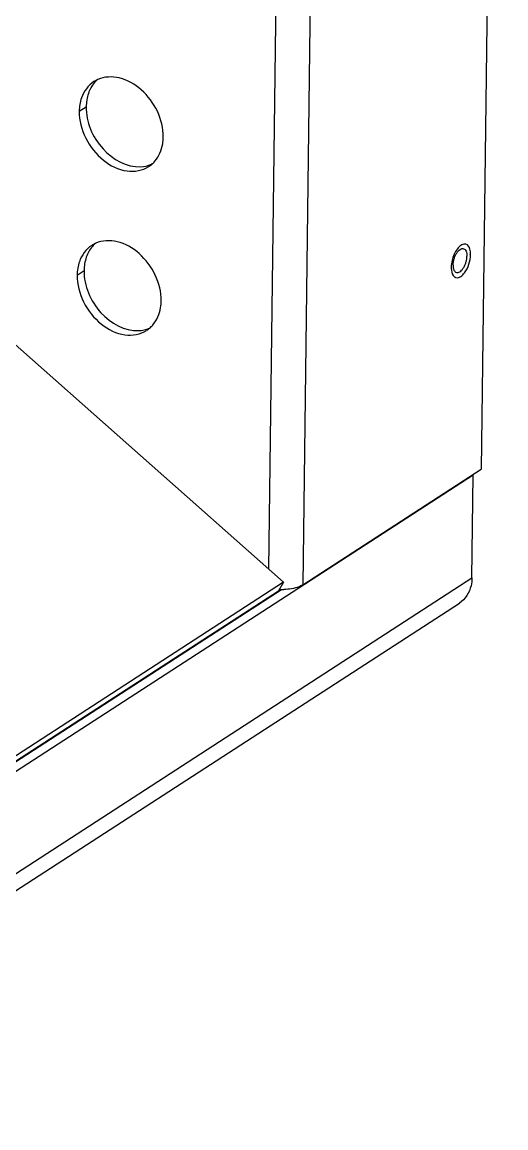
# Model space of a CAD drawing. Header units: millimetres. Extents: x -177 to 18421, y -5017 to 3255.
# Drawn here: x 13119.24 to 13133.83, y 1955.73 to 1989.06 of the extents above; entities that cross this region are included whole.
import ezdxf

# ---------------------------------------------------------------- set-up
doc = ezdxf.new("R2010")
doc.units = ezdxf.units.MM
doc.header["$LTSCALE"] = 46.255
doc.layers.get('0').update_dxf_attribs({"linetype": 'CONTINUOUS'})
doc.layers.add('02___PRT_ALL_AXES', color=7, linetype='CONTINUOUS')

msp = doc.modelspace()

# ---------------------------------------------------------------- linework, layer by layer
at = {"color": 3, "linetype": 'Continuous'}
for p, q in [((13133.832, 2033.943), (13133.084, 1975.581)), ((13128.453, 2030.459), (13127.705, 1972.097)), ((13127.403, 2029.641), (13126.672, 1972.578)), ((13127.126, 1972.175), (13118.414, 1979.892)), ((13127.705, 1972.097), (13133.084, 1975.581)), ((13132.848, 1975.406), (13108.314, 1959.517)), ((13132.808, 1972.309), (13132.848, 1975.406)), ((13108.274, 1956.419), (13132.808, 1972.309)), ((13127.126, 1972.175), (13108.153, 1959.887)), ((13108.013, 1955.73), (13132.434, 1971.547))]:
    msp.add_line(p, q, dxfattribs=at)
at = {"color": 7, "linetype": 'Continuous'}
for p, q in [((13132.848, 1975.406), (13132.825, 1975.413)), ((13107.794, 1959.499), (13126.976, 1971.922)), ((13108.002, 1959.612), (13127.068, 1971.96)), ((13127.126, 1972.175), (13126.976, 1971.922))]:
    msp.add_line(p, q, dxfattribs=at)
at = {"color": 3, "linetype": 'Continuous'}
for centre, radius, start, end in [((13127.612, 1973.229), 1.396, 244.273, 245.4741), ((13127.098, 1973.634), 1.677, 267.7439, 268.9716), ((13127.099, 1973.662), 1.705, 268.9723, 271.2278)]:
    msp.add_arc(centre, radius, start, end, dxfattribs=at)
for points, knots in [([(13132.808, 1972.309), (13132.807, 1972.229), (13132.779, 1971.942), (13132.61, 1971.661), (13132.434, 1971.547)], [0, 0, 0, 0, 0.274998, 1, 1, 1, 1]), ([(13127.705, 1972.097), (13127.67, 1972.075), (13127.492, 1971.989), (13127.291, 1971.961), (13127.135, 1971.958)], [0, 0, 0, 0, 0.208854, 1, 1, 1, 1])]:
    msp.add_open_spline(points, degree=3, knots=knots, dxfattribs=at)
at = {"layer": '02___PRT_ALL_AXES', "color": 7, "linetype": 'Continuous'}
for p, q in [((13120.966, 1986.374), (13121.175, 1986.509)), ((13132.767, 1982.055), (13132.741, 1982.062)), ((13120.903, 1981.435), (13121.112, 1981.57))]:
    msp.add_line(p, q, dxfattribs=at)
at = {"layer": '02___PRT_ALL_AXES', "color": 3, "linetype": 'Continuous'}
for centre, radius, start, end in [((13121.871, 1986.547), 0.858, 115.4309, 122.9155), ((13121.873, 1986.544), 0.862, 113.6931, 115.4253), ((13122.593, 1985.432), 0.864, 302.9311, 310.38), ((13122.58, 1985.446), 0.883, 310.4048, 319.2399), ((13121.808, 1981.609), 0.858, 115.4309, 122.9155), ((13121.81, 1981.606), 0.862, 113.6931, 115.4253), ((13132.59, 1982.243), 0.131, 73.0987, 85.1409), ((13133.223, 1981.638), 1.041, 155.7666, 167.0445), ((13132.361, 1981.489), 0.131, 241.5127, 253.0364), ((13122.517, 1980.508), 0.883, 310.4048, 319.2399), ((13122.53, 1980.494), 0.864, 302.9311, 310.38)]:
    msp.add_arc(centre, radius, start, end, dxfattribs=at)
at = {"layer": '02___PRT_ALL_AXES', "color": 7, "linetype": 'Continuous'}
for centre in [(13122.096, 1986.663), (13122.033, 1981.725)]:
    msp.add_arc(centre, 0.883, 130.4048, 139.2399, dxfattribs=at)
at = {"layer": '02___PRT_ALL_AXES', "color": 3, "linetype": 'Continuous'}
for points in [[(13121.405, 1987.268), (13121.233, 1987.156), (13121.101, 1986.972), (13121.034, 1986.778)], [(13121.034, 1986.778), (13120.989, 1986.649), (13120.968, 1986.51), (13120.966, 1986.374)], [(13121.342, 1982.329), (13121.17, 1982.218), (13121.037, 1982.033), (13120.971, 1981.84)], [(13132.469, 1982.328), (13132.431, 1982.301), (13132.398, 1982.266), (13132.369, 1982.229)], [(13132.602, 1982.373), (13132.555, 1982.377), (13132.507, 1982.355), (13132.469, 1982.328)], [(13132.748, 1982.221), (13132.73, 1982.281), (13132.689, 1982.349), (13132.628, 1982.368)], [(13132.369, 1982.229), (13132.331, 1982.178), (13132.299, 1982.123), (13132.273, 1982.065)], [(13132.767, 1982.055), (13132.768, 1982.11), (13132.763, 1982.167), (13132.748, 1982.221)], [(13120.971, 1981.84), (13120.926, 1981.711), (13120.905, 1981.572), (13120.903, 1981.435)], [(13132.208, 1981.871), (13132.193, 1981.807), (13132.184, 1981.742), (13132.184, 1981.676)], [(13132.323, 1981.363), (13132.37, 1981.349), (13132.427, 1981.367), (13132.469, 1981.394)]]:
    msp.add_open_spline(points, degree=3, dxfattribs=at)
at = {"layer": '02___PRT_ALL_AXES', "color": 7, "linetype": 'Continuous'}
for points in [[(13121.427, 1987.24), (13121.345, 1987.145), (13121.283, 1987.031), (13121.242, 1986.913)], [(13121.242, 1986.913), (13121.198, 1986.784), (13121.177, 1986.645), (13121.175, 1986.509)], [(13122.817, 1984.701), (13122.931, 1984.706), (13123.045, 1984.731), (13123.149, 1984.777)], [(13121.364, 1982.302), (13121.282, 1982.207), (13121.22, 1982.093), (13121.179, 1981.975)], [(13121.179, 1981.975), (13121.135, 1981.846), (13121.113, 1981.707), (13121.112, 1981.57)], [(13122.754, 1979.763), (13122.867, 1979.768), (13122.982, 1979.793), (13123.086, 1979.839)]]:
    msp.add_open_spline(points, degree=3, dxfattribs=at)
at = {"layer": '02___PRT_ALL_AXES', "color": 3, "linetype": 'Continuous'}
for points, knots in [([(13123.501, 1985.601), (13123.508, 1986.123), (13123.107, 1986.924), (13122.232, 1987.433), (13121.725, 1987.42), (13121.527, 1987.333)], [0, 0, 0, 0, 0.527821, 0.781704, 1, 1, 1, 1]), ([(13120.966, 1986.374), (13120.963, 1986.097), (13121.113, 1985.529), (13121.637, 1984.87), (13122.351, 1984.502), (13122.876, 1984.586), (13123.062, 1984.707)], [0, 0, 0, 0, 0.26432, 0.538702, 0.787242, 1, 1, 1, 1]), ([(13123.249, 1984.87), (13123.373, 1985.014), (13123.479, 1985.272), (13123.5, 1985.531), (13123.501, 1985.601)], [0, 0, 0, 0, 0.731481, 1, 1, 1, 1]), ([(13123.438, 1980.663), (13123.445, 1981.185), (13123.044, 1981.986), (13122.168, 1982.495), (13121.661, 1982.482), (13121.463, 1982.395)], [0, 0, 0, 0, 0.527821, 0.781704, 1, 1, 1, 1]), ([(13132.469, 1981.394), (13132.513, 1981.422), (13132.685, 1981.604), (13132.765, 1981.86), (13132.767, 1982.055)], [0, 0, 0, 0, 0.211066, 1, 1, 1, 1]), ([(13132.184, 1981.676), (13132.183, 1981.645), (13132.188, 1981.545), (13132.221, 1981.434), (13132.275, 1981.389)], [0, 0, 0, 0, 0.305928, 1, 1, 1, 1]), ([(13120.903, 1981.435), (13120.9, 1981.159), (13121.049, 1980.591), (13121.574, 1979.932), (13122.288, 1979.564), (13122.812, 1979.648), (13122.999, 1979.769)], [0, 0, 0, 0, 0.26432, 0.538702, 0.787242, 1, 1, 1, 1]), ([(13132.275, 1981.389), (13132.279, 1981.386), (13132.286, 1981.381), (13132.294, 1981.376), (13132.298, 1981.373)], [0, 0, 0, 0, 0.505493, 1, 1, 1, 1]), ([(13123.186, 1979.932), (13123.31, 1980.076), (13123.416, 1980.333), (13123.437, 1980.593), (13123.438, 1980.663)], [0, 0, 0, 0, 0.731481, 1, 1, 1, 1])]:
    msp.add_open_spline(points, degree=3, knots=knots, dxfattribs=at)
at = {"layer": '02___PRT_ALL_AXES', "color": 7, "linetype": 'Continuous'}
for points, knots in [([(13121.175, 1986.509), (13121.169, 1986.054), (13121.531, 1985.172), (13122.399, 1984.682), (13122.817, 1984.701)], [0, 0, 0, 0, 0.520709, 1, 1, 1, 1]), ([(13132.24, 1981.739), (13132.24, 1981.77), (13132.246, 1981.833), (13132.268, 1981.926), (13132.302, 1982.017), (13132.345, 1982.098), (13132.395, 1982.164), (13132.449, 1982.211), (13132.504, 1982.238), (13132.542, 1982.237), (13132.558, 1982.232)], [0, 0, 0, 0, 0.143609, 0.29513, 0.446822, 0.590923, 0.720647, 0.831382, 0.922482, 1, 1, 1, 1]), ([(13132.558, 1982.232), (13132.574, 1982.228), (13132.605, 1982.207), (13132.636, 1982.155), (13132.654, 1982.087), (13132.657, 1982.036), (13132.657, 1982.009)], [0, 0, 0, 0, 0.190107, 0.412932, 0.683301, 1, 1, 1, 1]), ([(13132.339, 1981.515), (13132.355, 1981.51), (13132.393, 1981.51), (13132.448, 1981.536), (13132.502, 1981.584), (13132.552, 1981.65), (13132.595, 1981.731), (13132.629, 1981.821), (13132.651, 1981.915), (13132.657, 1981.978), (13132.657, 1982.009)], [0, 0, 0, 0, 0.077518, 0.168618, 0.279353, 0.409077, 0.553178, 0.70487, 0.856391, 1, 1, 1, 1]), ([(13121.112, 1981.57), (13121.106, 1981.115), (13121.468, 1980.234), (13122.336, 1979.743), (13122.754, 1979.763)], [0, 0, 0, 0, 0.520709, 1, 1, 1, 1]), ([(13132.24, 1981.739), (13132.24, 1981.711), (13132.243, 1981.66), (13132.261, 1981.592), (13132.292, 1981.54), (13132.323, 1981.52), (13132.339, 1981.515)], [0, 0, 0, 0, 0.316699, 0.587068, 0.809893, 1, 1, 1, 1])]:
    msp.add_open_spline(points, degree=3, knots=knots, dxfattribs=at)

doc.saveas('drawing.dxf')
